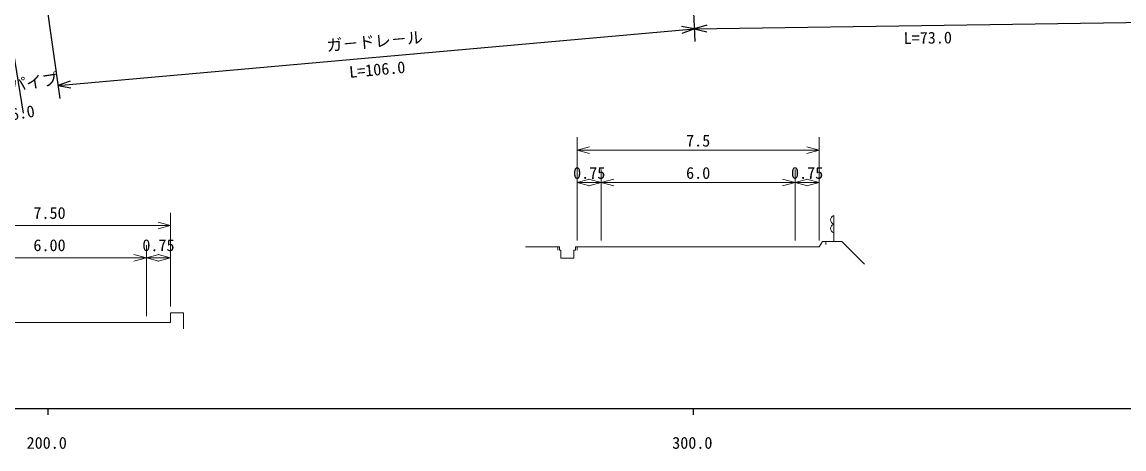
# Model space of a CAD drawing. Units: millimetres, scale not verified, with parts at other scales. Extents: x 40000 to 680000, y 20000 to 380000.
# Drawn here: x 264022 to 434704, y 198715 to 264836 of the extents above; entities that cross this region are included whole.
import ezdxf
from ezdxf.enums import TextEntityAlignment as Align

# ---------------------------------------------------------------- set-up
doc = ezdxf.new("R2010")
doc.units = ezdxf.units.MM
doc.header["$LTSCALE"] = 1000
for name, color, linetype, lineweight in [('M-STR-HTXT', 7, 'Continuous', 13), ('M-STR-STRC', 7, 'Continuous', 25), ('M-TTL-BAND', 7, 'Continuous', 25)]:
    doc.layers.add(name, color=color, linetype=linetype, lineweight=lineweight)
doc.styles.add('@ＭＳ ゴシック', font='')
doc.styles.add('ＭＳ ゴシック', font='')
doc.styles.get('@ＭＳ ゴシック').set_extended_font_data('@MS Gothic')
doc.styles.get('ＭＳ ゴシック').set_extended_font_data('MS Gothic')

msp = doc.modelspace()

# ---------------------------------------------------------------- linework, layer by layer
at = {"layer": 'M-STR-HTXT'}
for p, q in [((350000, 231000), (350000, 247000)), ((387500, 231000), (387500, 247000)), ((351932, 245518), (350000, 245000)), ((350000, 245000), (387500, 245000)), ((350000, 245000), (351932, 244482)), ((387500, 245000), (385568, 245518)), ((385568, 244482), (387500, 245000)), ((353750, 231000), (353750, 242000)), ((383750, 231000), (383750, 242000)), ((351932, 240518), (350000, 240000)), ((350000, 240000), (353750, 240000)), ((350000, 240000), (351932, 239482)), ((353750, 240000), (351818, 240518)), ((351818, 239482), (353750, 240000)), ((355682, 240518), (353750, 240000)), ((353750, 240000), (383750, 240000)), ((353750, 240000), (355682, 239482)), ((383750, 240000), (381818, 240518)), ((381818, 239482), (383750, 240000)), ((385682, 240518), (383750, 240000)), ((383750, 240000), (387500, 240000)), ((383750, 240000), (385682, 239482)), ((387500, 240000), (385568, 240518)), ((385568, 239482), (387500, 240000)), ((287028, 220802), (287028, 235302)), ((389750, 230866), (389750, 234866)), ((249528, 233302), (287028, 233302)), ((287028, 233302), (285096, 233820)), ((285096, 232784), (287028, 233302)), ((387500, 230000), (388000, 230866)), ((388000, 230866), (388500, 230866)), ((388500, 230866), (388500, 230366)), ((388500, 230866), (391000, 230866)), ((391000, 230866), (394536, 227330)), ((283278, 228302), (281346, 228820)), ((283278, 219302), (283278, 230302)), ((285210, 228820), (283278, 228302)), ((287028, 228302), (285096, 228820)), ((347000, 230000), (342000, 230000)), ((347000, 230000), (347000, 229500)), ((347000, 230000), (347250, 230000)), ((347250, 230000), (347250, 229500)), ((347250, 229500), (347500, 229500)), ((347500, 229500), (347500, 228250)), ((349500, 229500), (349750, 229500)), ((349500, 229500), (349500, 228250)), ((349750, 230000), (349750, 229500)), ((349750, 230000), (350000, 230000)), ((350000, 230000), (353750, 230000)), ((350000, 230000), (350000, 229500)), ((353750, 230000), (383750, 230000)), ((383750, 230000), (387500, 230000)), ((253278, 228302), (283278, 228302)), ((281346, 227784), (283278, 228302)), ((283278, 228302), (287028, 228302)), ((283278, 228302), (285210, 227784)), ((285096, 227784), (287028, 228302)), ((347500, 228250), (349500, 228250)), ((287028, 218302), (287028, 219802)), ((287028, 219802), (289028, 219802)), ((289028, 219802), (289028, 217302)), ((253278, 218302), (283278, 218302)), ((283278, 218302), (287028, 218302))]:
    msp.add_line(p, q, dxfattribs=at)
for centre in [(389944, 234199), (389944, 232866)]:
    msp.add_arc(centre, 694, 106.2602, 253.7398, dxfattribs=at)
at = {"layer": 'M-STR-STRC'}
for p, q in [((366603, 297791), (368237, 261810)), ((264292, 292518), (269865, 253005)), ((258521, 286282), (264189, 250731)), ((368146, 263808), (440430, 264819)), ((269585, 254986), (368146, 263808)), ((368146, 263808), (366176, 264152)), ((366268, 263121), (368146, 263808)), ((370070, 264353), (368146, 263808)), ((368146, 263808), (370085, 263318)), ((271463, 255673), (269585, 254986)), ((269585, 254986), (271556, 254642))]:
    msp.add_line(p, q, dxfattribs=at)
at = {"layer": 'M-TTL-BAND'}
for p, q in [((40000, 205000), (579000, 205000)), ((268000, 205000), (268000, 204000)), ((368000, 205000), (368000, 204000))]:
    msp.add_line(p, q, dxfattribs=at)

# ---------------------------------------------------------------- texts
at = {"layer": 'M-STR-HTXT', "style": 'ＭＳ ゴシック'}
for s, p in [('7.5', (368750, 245000)), ('0.75', (351875, 240000)), ('6.0', (368750, 240000)), ('0.75', (385625, 240000)), ('7.50', (268278, 233802)), ('6.00', (268278, 228802)), ('0.75', (285153, 228802))]:
    msp.add_text(s, height=1833, dxfattribs=at).set_placement(p, align=Align.BOTTOM_CENTER)
at = {"layer": 'M-STR-STRC', "style": 'ＭＳ ゴシック'}
for s, rotation, p in [('ガ－ドレ－ル', 5.115, (318777, 260393)), ('ガ－ドパイプ', 9.059, (262423, 253487))]:
    msp.add_text(s, height=1833, rotation=rotation, dxfattribs=at).set_placement(p, align=Align.BOTTOM_CENTER)
at = {"layer": 'M-STR-STRC', "style": '@ＭＳ ゴシック'}
for s, rotation, p in [('L=73.0', 0.801, (404302, 263314)), ('L=106.0', 5.115, (318955, 258401)), ('L=6.0', 9.059, (262738, 251512))]:
    msp.add_text(s, height=1833, rotation=rotation, dxfattribs=at).set_placement(p, align=Align.TOP_CENTER)
at = {"layer": 'M-TTL-BAND', "style": 'ＭＳ ゴシック'}
for s, p in [('200.0', (267844, 198195)), ('300.0', (367844, 198195))]:
    msp.add_text(s, height=1833, dxfattribs=at).set_placement(p, align=Align.BOTTOM_CENTER)

doc.saveas('drawing.dxf')
